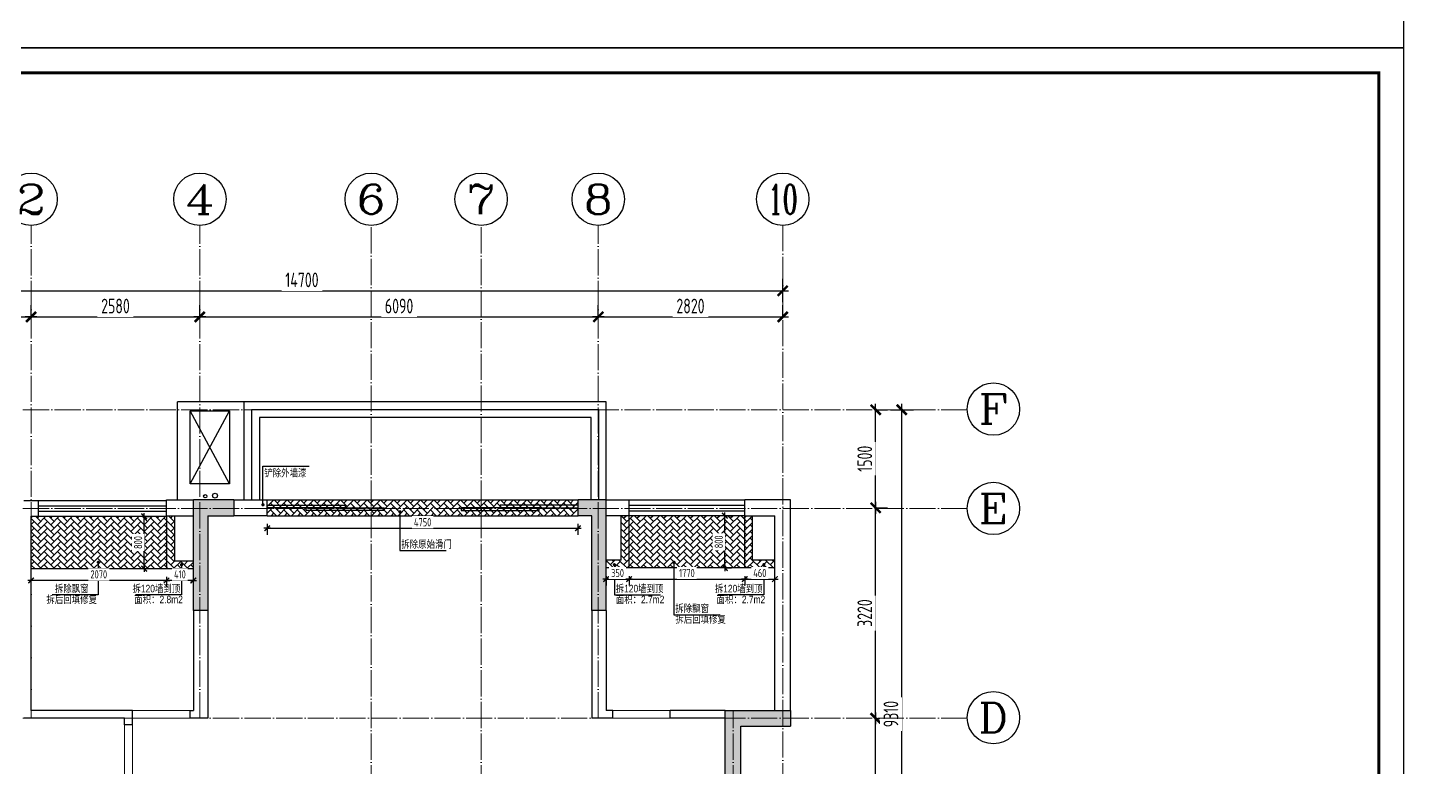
# Model space of a CAD drawing. Header units: inches. Extents: x -50945 to 250244, y -404780 to 18493.
# Drawn here: x 70289 to 91323, y -280931 to -269611 of the extents above; entities that cross this region are included whole.
import ezdxf
from ezdxf.enums import TextEntityAlignment as Align

# ---------------------------------------------------------------- set-up
doc = ezdxf.new("R2010")
doc.units = ezdxf.units.IN
doc.header["$MEASUREMENT"] = 0
doc.linetypes.add('DOTE', pattern=[2.42, 2, -0.2, 0.02, -0.2])
for name, color, linetype in [('15开关布置图-YJ', 2, 'Continuous'), ('AXIS', 1, 'Continuous'), ('AXIS_TEXT', 7, 'Continuous'), ('A图框', 7, 'Continuous'), ('D-ARCHI', 250, 'Continuous'), ('EVH 立面填充', 8, 'Continuous'), ('IBS-003-建筑窗框', 3, 'Continuous'), ('IBS-182-原建筑墙体拆除', 200, 'Continuous'), ('IBS-182-原建筑非承重墙', 150, 'Continuous'), ('IBS-200-原建筑承重墙柱', 200, 'Continuous'), ('IBS-63-原建筑窗', 63, 'Continuous'), ('IRC-30-天花轮廓线', 30, 'Continuous'), ('外标注', 50, 'Continuous')]:
    doc.layers.add(name, color=color, linetype=linetype)
doc.layers.add('门', color=65, linetype='Continuous', lineweight=13)
doc.styles.add('_TCH_AXIS', font='COMPLEX', dxfattribs={"bigfont": 'GBCBIG'})
doc.styles.add('COMPLEX', font='COMPLEX')
doc.styles.add('HBA-DIMT', font='ARCHS.SHX', dxfattribs={"width": 0.8})
doc.styles.add('宋体', font='', dxfattribs={"width": 0.8})
doc.styles.get('宋体').set_extended_font_data('SimSun')
doc.dimstyles.new('HBA_40', dxfattribs={"dimscale": 50, "dimtxt": 2.5, "dimasz": 0.1, "dimexe": 2, "dimexo": 2.5, "dimgap": 0.6, "dimtad": 1, "dimdec": 0, "dimrnd": 5, "dimzin": 0, "dimtxsty": 'HBA-DIMT', "dimblk": 'HBA_DIMENSION_TICK', "dimblk1": 'HBA_DIMENSION_TICK', "dimblk2": 'HBA_DIMENSION_TICK', "dimcen": 0.125, "dimclrd": 44, "dimclre": 44, "dimclrt": 2, "dimadec": 0, "dimazin": 0, "dimtfac": 1, "dimtdec": 0, "dimtix": 1, "dimtmove": 1, "dimatfit": 3, "dimldrblk": 'HBA_Leader_Dot', "dimfxl": 0, "dimtvp": 1, "dimtfill": 1, "dimtolj": 1, "dimtzin": 0, "dimarcsym": 0})
pattern_1 = [(45, (-18959.59, -185475.79), (8e-15, 101.823376), [216, -72]), (135, (-18908.676, -185424.88), (8e-15, 101.823376), [216, -72])]

# ---------------------------------------------------------------- blocks, each defined once
blk = doc.blocks.new('HBA_DIMENSION_TICK')
at = {"color": 0, "linetype": 'ByBlock'}
for p, q in [((-10, 0), (0, 0)), ((0, 0), (10, 0))]:
    blk.add_line(p, q, dxfattribs=at)
at = {"color": 50, "linetype": 'ByBlock'}
blk.add_solid([(-10, -7), (-7, -10), (7, 10), (10, 7)], dxfattribs=at)
blk = doc.blocks.new('*D318')
at = {"layer": 'Defpoints', "color": 0, "transparency": 16777216}
for p in [(83013, -280179), (83254, -280179), (83013, -282969)]:
    blk.add_point(p, dxfattribs=at)
at = {"layer": '外标注', "color": 44, "lineweight": -2, "transparency": 16777216}
for p, q in [((83238, -280179), (83434, -280179)), ((83254, -282960), (83254, -280188)), ((83238, -282969), (83434, -282969))]:
    blk.add_line(p, q, dxfattribs=at)
at = {"layer": '外标注', "color": 44, "lineweight": -2, "transparency": 16777216, "xscale": 9, "yscale": 9, "zscale": 9}
for p, rotation in [((83254, -280179), 90), ((83254, -282969), 270)]:
    blk.add_blockref('HBA_DIMENSION_TICK', p, dxfattribs=dict(at, rotation=rotation))
at = {"layer": '外标注', "color": 2, "transparency": 16777216, "insert": (83088, -281574), "char_height": 225, "attachment_point": 5, "rotation": 90, "style": 'HBA-DIMT', "bg_fill": 3, "box_fill_scale": 1.25, "bg_fill_color": 256, "bg_fill_true_color": 13158600, "bg_fill_transparency": 0}
blk.add_mtext('\\A1;2790', dxfattribs=at)
blk = doc.blocks.new('HBA_Leader_Dot')
at = {"color": 0, "linetype": 'ByBlock'}
blk.add_line((-5, 0), (-10, 0), dxfattribs=at)
at = {"color": 0, "linetype": 'ByBlock', "const_width": 5}
blk.add_lwpolyline([(-2.5, 0, 1), (2.5, 0, 1)], format="xyb", close=True, dxfattribs=at)
blk = doc.blocks.new('*D319')
at = {"layer": 'Defpoints', "color": 0, "transparency": 16777216}
for p in [(83013, -276959), (83254, -276959), (83013, -280179)]:
    blk.add_point(p, dxfattribs=at)
at = {"layer": '外标注', "color": 44, "lineweight": -2, "transparency": 16777216}
for p, q in [((83238, -276959), (83434, -276959)), ((83254, -280170), (83254, -276968)), ((83238, -280179), (83434, -280179))]:
    blk.add_line(p, q, dxfattribs=at)
at = {"layer": '外标注', "color": 44, "lineweight": -2, "transparency": 16777216, "xscale": 9, "yscale": 9, "zscale": 9}
for p, rotation in [((83254, -276959), 90), ((83254, -280179), 270)]:
    blk.add_blockref('HBA_DIMENSION_TICK', p, dxfattribs=dict(at, rotation=rotation))
at = {"layer": '外标注', "color": 2, "transparency": 16777216, "insert": (83088, -278569), "char_height": 225, "attachment_point": 5, "rotation": 90, "style": 'HBA-DIMT', "bg_fill": 3, "box_fill_scale": 1.25, "bg_fill_color": 256, "bg_fill_true_color": 13158600, "bg_fill_transparency": 0}
blk.add_mtext('\\A1;3220', dxfattribs=at)
blk = doc.blocks.new('*D320')
at = {"layer": 'Defpoints', "color": 0, "transparency": 16777216}
for p in [(83013, -275458), (83254, -275458), (83013, -276959)]:
    blk.add_point(p, dxfattribs=at)
at = {"layer": '外标注', "color": 44, "lineweight": -2, "transparency": 16777216}
for p, q in [((83238, -275458), (83434, -275458)), ((83254, -276950), (83254, -275467)), ((83238, -276959), (83434, -276959))]:
    blk.add_line(p, q, dxfattribs=at)
at = {"layer": '外标注', "color": 44, "lineweight": -2, "transparency": 16777216, "xscale": 9, "yscale": 9, "zscale": 9}
for p, rotation in [((83254, -275458), 90), ((83254, -276959), 270)]:
    blk.add_blockref('HBA_DIMENSION_TICK', p, dxfattribs=dict(at, rotation=rotation))
at = {"layer": '外标注', "color": 2, "transparency": 16777216, "insert": (83088, -276208), "char_height": 225, "attachment_point": 5, "rotation": 90, "style": 'HBA-DIMT', "bg_fill": 3, "box_fill_scale": 1.25, "bg_fill_color": 256, "bg_fill_true_color": 13158600, "bg_fill_transparency": 0}
blk.add_mtext('\\A1;1500', dxfattribs=at)
blk = doc.blocks.new('*D321')
at = {"layer": 'Defpoints', "color": 0, "transparency": 16777216}
for p in [(83254, -275458), (83654, -275458), (83254, -284767)]:
    blk.add_point(p, dxfattribs=at)
at = {"layer": '外标注', "color": 44, "lineweight": -2, "transparency": 16777216}
for p, q in [((83479, -275458), (83834, -275458)), ((83654, -284758), (83654, -275467)), ((83479, -284767), (83834, -284767))]:
    blk.add_line(p, q, dxfattribs=at)
at = {"layer": '外标注', "color": 44, "lineweight": -2, "transparency": 16777216, "xscale": 9, "yscale": 9, "zscale": 9}
for p, rotation in [((83654, -275458), 90), ((83654, -284767), 270)]:
    blk.add_blockref('HBA_DIMENSION_TICK', p, dxfattribs=dict(at, rotation=rotation))
at = {"layer": '外标注', "color": 2, "transparency": 16777216, "insert": (83488, -280113), "char_height": 225, "attachment_point": 5, "rotation": 90, "style": 'HBA-DIMT', "bg_fill": 3, "box_fill_scale": 1.25, "bg_fill_color": 256, "bg_fill_true_color": 13158600, "bg_fill_transparency": 0}
blk.add_mtext('\\A1;9310', dxfattribs=at)
blk = doc.blocks.new('*D322')
at = {"layer": 'Defpoints', "color": 0, "transparency": 16777216}
for p in [(70344, -274038), (67134, -274263), (70344, -274263)]:
    blk.add_point(p, dxfattribs=at)
at = {"layer": '外标注', "color": 44, "lineweight": -2, "transparency": 16777216}
for p, q in [((67134, -274038), (67134, -273858)), ((70344, -274038), (70344, -273858)), ((67143, -274038), (70335, -274038))]:
    blk.add_line(p, q, dxfattribs=at)
at = {"layer": '外标注', "color": 44, "lineweight": -2, "transparency": 16777216, "xscale": 9, "yscale": 9, "zscale": 9, "rotation": 180}
blk.add_blockref('HBA_DIMENSION_TICK', (67134, -274038), dxfattribs=at)
at = {"layer": '外标注', "color": 44, "lineweight": -2, "transparency": 16777216, "xscale": 9, "yscale": 9, "zscale": 9}
blk.add_blockref('HBA_DIMENSION_TICK', (70344, -274038), dxfattribs=at)
at = {"layer": '外标注', "color": 2, "transparency": 16777216, "insert": (68739, -273872), "char_height": 225, "attachment_point": 5, "style": 'HBA-DIMT', "bg_fill": 3, "box_fill_scale": 1.25, "bg_fill_color": 256, "bg_fill_true_color": 13158600, "bg_fill_transparency": 0}
blk.add_mtext('\\A1;3210', dxfattribs=at)
blk = doc.blocks.new('*D323')
at = {"layer": 'Defpoints', "color": 0, "transparency": 16777216}
for p in [(72924, -274038), (70344, -274263), (72924, -274263)]:
    blk.add_point(p, dxfattribs=at)
at = {"layer": '外标注', "color": 44, "lineweight": -2, "transparency": 16777216}
for p, q in [((70344, -274038), (70344, -273858)), ((72924, -274038), (72924, -273858)), ((70353, -274038), (72915, -274038))]:
    blk.add_line(p, q, dxfattribs=at)
at = {"layer": '外标注', "color": 44, "lineweight": -2, "transparency": 16777216, "xscale": 9, "yscale": 9, "zscale": 9, "rotation": 180}
blk.add_blockref('HBA_DIMENSION_TICK', (70344, -274038), dxfattribs=at)
at = {"layer": '外标注', "color": 44, "lineweight": -2, "transparency": 16777216, "xscale": 9, "yscale": 9, "zscale": 9}
blk.add_blockref('HBA_DIMENSION_TICK', (72924, -274038), dxfattribs=at)
at = {"layer": '外标注', "color": 2, "transparency": 16777216, "insert": (71634, -273872), "char_height": 225, "attachment_point": 5, "style": 'HBA-DIMT', "bg_fill": 3, "box_fill_scale": 1.25, "bg_fill_color": 256, "bg_fill_true_color": 13158600, "bg_fill_transparency": 0}
blk.add_mtext('\\A1;2580', dxfattribs=at)
blk = doc.blocks.new('*D324')
at = {"layer": 'Defpoints', "color": 0, "transparency": 16777216}
for p in [(79014, -274038), (72924, -274263), (79014, -274263)]:
    blk.add_point(p, dxfattribs=at)
at = {"layer": '外标注', "color": 44, "lineweight": -2, "transparency": 16777216}
for p, q in [((72924, -274038), (72924, -273858)), ((79014, -274038), (79014, -273858)), ((72933, -274038), (79005, -274038))]:
    blk.add_line(p, q, dxfattribs=at)
at = {"layer": '外标注', "color": 44, "lineweight": -2, "transparency": 16777216, "xscale": 9, "yscale": 9, "zscale": 9, "rotation": 180}
blk.add_blockref('HBA_DIMENSION_TICK', (72924, -274038), dxfattribs=at)
at = {"layer": '外标注', "color": 44, "lineweight": -2, "transparency": 16777216, "xscale": 9, "yscale": 9, "zscale": 9}
blk.add_blockref('HBA_DIMENSION_TICK', (79014, -274038), dxfattribs=at)
at = {"layer": '外标注', "color": 2, "transparency": 16777216, "insert": (75969, -273872), "char_height": 225, "attachment_point": 5, "style": 'HBA-DIMT', "bg_fill": 3, "box_fill_scale": 1.25, "bg_fill_color": 256, "bg_fill_true_color": 13158600, "bg_fill_transparency": 0}
blk.add_mtext('\\A1;6090', dxfattribs=at)
blk = doc.blocks.new('*D325')
at = {"layer": 'Defpoints', "color": 0, "transparency": 16777216}
for p in [(81834, -274038), (79014, -274263), (81834, -274263)]:
    blk.add_point(p, dxfattribs=at)
at = {"layer": '外标注', "color": 44, "lineweight": -2, "transparency": 16777216}
for p, q in [((79014, -274038), (79014, -273858)), ((81834, -274038), (81834, -273858)), ((79023, -274038), (81825, -274038))]:
    blk.add_line(p, q, dxfattribs=at)
at = {"layer": '外标注', "color": 44, "lineweight": -2, "transparency": 16777216, "xscale": 9, "yscale": 9, "zscale": 9, "rotation": 180}
blk.add_blockref('HBA_DIMENSION_TICK', (79014, -274038), dxfattribs=at)
at = {"layer": '外标注', "color": 44, "lineweight": -2, "transparency": 16777216, "xscale": 9, "yscale": 9, "zscale": 9}
blk.add_blockref('HBA_DIMENSION_TICK', (81834, -274038), dxfattribs=at)
at = {"layer": '外标注', "color": 2, "transparency": 16777216, "insert": (80424, -273872), "char_height": 225, "attachment_point": 5, "style": 'HBA-DIMT', "bg_fill": 3, "box_fill_scale": 1.25, "bg_fill_color": 256, "bg_fill_true_color": 13158600, "bg_fill_transparency": 0}
blk.add_mtext('\\A1;2820', dxfattribs=at)
blk = doc.blocks.new('*D326')
at = {"layer": 'Defpoints', "color": 0, "transparency": 16777216}
for p in [(81834, -273638), (67134, -274038), (81834, -274038)]:
    blk.add_point(p, dxfattribs=at)
at = {"layer": '外标注', "color": 44, "lineweight": -2, "transparency": 16777216}
for p, q in [((67134, -273813), (67134, -273458)), ((67143, -273638), (81825, -273638)), ((81834, -273813), (81834, -273458))]:
    blk.add_line(p, q, dxfattribs=at)
at = {"layer": '外标注', "color": 44, "lineweight": -2, "transparency": 16777216, "xscale": 9, "yscale": 9, "zscale": 9, "rotation": 180}
blk.add_blockref('HBA_DIMENSION_TICK', (67134, -273638), dxfattribs=at)
at = {"layer": '外标注', "color": 44, "lineweight": -2, "transparency": 16777216, "xscale": 9, "yscale": 9, "zscale": 9}
blk.add_blockref('HBA_DIMENSION_TICK', (81834, -273638), dxfattribs=at)
at = {"layer": '外标注', "color": 2, "transparency": 16777216, "insert": (74484, -273472), "char_height": 225, "attachment_point": 5, "style": 'HBA-DIMT', "bg_fill": 3, "box_fill_scale": 1.25, "bg_fill_color": 256, "bg_fill_true_color": 13158600, "bg_fill_transparency": 0}
blk.add_mtext('\\A1;14700', dxfattribs=at)
blk = doc.blocks.new('_AXISO')
blk.add_circle((0, 0), 0.5)
at = {"layer": 'AXIS_TEXT', "style": 'COMPLEX', "width": 1.041667}
blk.add_attdef('A', text='', height=0.56, dxfattribs=at).set_placement((-0.25, -0.28), (0.25, -0.28), align=Align.FIT)
blk = doc.blocks.new('gegeg')
at = {"layer": 'A图框'}
blk.add_lwpolyline([(162587, -39218), (162587, -60008), (133187, -60008), (133187, -39218)], close=True, dxfattribs=at)
at = {"layer": 'A图框', "const_width": 42}
blk.add_lwpolyline([(133537, -40125), (133537, -39568), (162237, -39568), (162237, -57908)], dxfattribs=at)
blk = doc.blocks.new('*D332')
at = {"layer": 'IRC-30-天花轮廓线', "color": 44, "lineweight": -2, "transparency": 16777216}
for p, q in [((79134, -278004), (79134, -278149)), ((79139, -278049), (79479, -278049)), ((79484, -278004), (79484, -278149))]:
    blk.add_line(p, q, dxfattribs=at)
at = {"layer": 'IRC-30-天花轮廓线', "color": 44, "lineweight": -2, "transparency": 16777216, "xscale": 5, "yscale": 5, "zscale": 5, "rotation": 180}
blk.add_blockref('HBA_DIMENSION_TICK', (79134, -278049), dxfattribs=at)
at = {"layer": 'IRC-30-天花轮廓线', "color": 44, "lineweight": -2, "transparency": 16777216, "xscale": 5, "yscale": 5, "zscale": 5}
blk.add_blockref('HBA_DIMENSION_TICK', (79484, -278049), dxfattribs=at)
at = {"layer": 'IRC-30-天花轮廓线', "color": 2, "transparency": 16777216, "insert": (79309, -277956), "char_height": 125, "attachment_point": 5, "style": 'HBA-DIMT', "bg_fill": 3, "box_fill_scale": 1.25, "bg_fill_color": 256, "bg_fill_true_color": 13158600, "bg_fill_transparency": 0}
blk.add_mtext('\\A1;350', dxfattribs=at)
at = {"layer": 'Defpoints', "color": 0, "transparency": 16777216}
for p in [(79134, -277879), (79484, -277879), (79484, -278049)]:
    blk.add_point(p, dxfattribs=at)
blk = doc.blocks.new('*D333')
at = {"layer": 'Defpoints', "color": 0, "transparency": 16777216}
for p in [(79484, -277879), (81254, -277879), (81254, -278049)]:
    blk.add_point(p, dxfattribs=at)
at = {"layer": 'IRC-30-天花轮廓线', "color": 44, "lineweight": -2, "transparency": 16777216}
for p, q in [((79484, -278004), (79484, -278149)), ((79489, -278049), (81249, -278049)), ((81254, -278004), (81254, -278149))]:
    blk.add_line(p, q, dxfattribs=at)
at = {"layer": 'IRC-30-天花轮廓线', "color": 44, "lineweight": -2, "transparency": 16777216, "xscale": 5, "yscale": 5, "zscale": 5, "rotation": 180}
blk.add_blockref('HBA_DIMENSION_TICK', (79484, -278049), dxfattribs=at)
at = {"layer": 'IRC-30-天花轮廓线', "color": 44, "lineweight": -2, "transparency": 16777216, "xscale": 5, "yscale": 5, "zscale": 5}
blk.add_blockref('HBA_DIMENSION_TICK', (81254, -278049), dxfattribs=at)
at = {"layer": 'IRC-30-天花轮廓线', "color": 2, "transparency": 16777216, "insert": (80369, -277956), "char_height": 125, "attachment_point": 5, "style": 'HBA-DIMT', "bg_fill": 3, "box_fill_scale": 1.25, "bg_fill_color": 256, "bg_fill_true_color": 13158600, "bg_fill_transparency": 0}
blk.add_mtext('\\A1;1770', dxfattribs=at)
blk = doc.blocks.new('*D334')
at = {"layer": 'Defpoints', "color": 0, "transparency": 16777216}
for p in [(81254, -277879), (81714, -278049), (81714, -278049)]:
    blk.add_point(p, dxfattribs=at)
at = {"layer": 'IRC-30-天花轮廓线', "color": 44, "lineweight": -2, "transparency": 16777216}
for p, q in [((81254, -278004), (81254, -278149)), ((81259, -278049), (81709, -278049)), ((81714, -278049), (81714, -277949))]:
    blk.add_line(p, q, dxfattribs=at)
at = {"layer": 'IRC-30-天花轮廓线', "color": 44, "lineweight": -2, "transparency": 16777216, "xscale": 5, "yscale": 5, "zscale": 5, "rotation": 180}
blk.add_blockref('HBA_DIMENSION_TICK', (81254, -278049), dxfattribs=at)
at = {"layer": 'IRC-30-天花轮廓线', "color": 44, "lineweight": -2, "transparency": 16777216, "xscale": 5, "yscale": 5, "zscale": 5}
blk.add_blockref('HBA_DIMENSION_TICK', (81714, -278049), dxfattribs=at)
at = {"layer": 'IRC-30-天花轮廓线', "color": 2, "transparency": 16777216, "insert": (81484, -277956), "char_height": 125, "attachment_point": 5, "style": 'HBA-DIMT', "bg_fill": 3, "box_fill_scale": 1.25, "bg_fill_color": 256, "bg_fill_true_color": 13158600, "bg_fill_transparency": 0}
blk.add_mtext('\\A1;460', dxfattribs=at)
blk = doc.blocks.new('*D335')
at = {"layer": 'Defpoints', "color": 0, "transparency": 16777216}
for p in [(80935, -277079), (80949, -277079), (80935, -277879)]:
    blk.add_point(p, dxfattribs=at)
at = {"layer": 'IRC-30-天花轮廓线', "color": 44, "lineweight": -2, "transparency": 16777216}
for p, q in [((80949, -277079), (81049, -277079)), ((80949, -277874), (80949, -277084)), ((80949, -277879), (81049, -277879))]:
    blk.add_line(p, q, dxfattribs=at)
at = {"layer": 'IRC-30-天花轮廓线', "color": 44, "lineweight": -2, "transparency": 16777216, "xscale": 5, "yscale": 5, "zscale": 5}
for p, rotation in [((80949, -277079), 90), ((80949, -277879), 270)]:
    blk.add_blockref('HBA_DIMENSION_TICK', p, dxfattribs=dict(at, rotation=rotation))
at = {"layer": 'IRC-30-天花轮廓线', "color": 2, "transparency": 16777216, "insert": (80856, -277479), "char_height": 125, "attachment_point": 5, "rotation": 90, "style": 'HBA-DIMT', "bg_fill": 3, "box_fill_scale": 1.25, "bg_fill_color": 256, "bg_fill_true_color": 13158600, "bg_fill_transparency": 0}
blk.add_mtext('\\A1;800', dxfattribs=at)
blk = doc.blocks.new('*D336')
at = {"layer": 'Defpoints', "color": 0, "transparency": 16777216}
for p in [(73954, -277079), (78704, -277079), (78704, -277271)]:
    blk.add_point(p, dxfattribs=at)
at = {"layer": 'IRC-30-天花轮廓线', "color": 44, "lineweight": -2, "transparency": 16777216}
for p, q in [((73954, -277204), (73954, -277371)), ((78704, -277204), (78704, -277371)), ((73959, -277271), (78699, -277271))]:
    blk.add_line(p, q, dxfattribs=at)
at = {"layer": 'IRC-30-天花轮廓线', "color": 44, "lineweight": -2, "transparency": 16777216, "xscale": 5, "yscale": 5, "zscale": 5, "rotation": 180}
blk.add_blockref('HBA_DIMENSION_TICK', (73954, -277271), dxfattribs=at)
at = {"layer": 'IRC-30-天花轮廓线', "color": 44, "lineweight": -2, "transparency": 16777216, "xscale": 5, "yscale": 5, "zscale": 5}
blk.add_blockref('HBA_DIMENSION_TICK', (78704, -277271), dxfattribs=at)
at = {"layer": 'IRC-30-天花轮廓线', "color": 2, "transparency": 16777216, "insert": (76329, -277179), "char_height": 125, "attachment_point": 5, "style": 'HBA-DIMT', "bg_fill": 3, "box_fill_scale": 1.25, "bg_fill_color": 256, "bg_fill_true_color": 13158600, "bg_fill_transparency": 0}
blk.add_mtext('\\A1;4750', dxfattribs=at)
blk = doc.blocks.new('*D337')
at = {"layer": 'IRC-30-天花轮廓线', "color": 44, "lineweight": -2, "transparency": 16777216}
for p, q in [((72414, -278014), (72414, -278170)), ((72824, -278014), (72824, -278170)), ((72819, -278070), (72419, -278070))]:
    blk.add_line(p, q, dxfattribs=at)
at = {"layer": 'IRC-30-天花轮廓线', "color": 44, "lineweight": -2, "transparency": 16777216, "xscale": 5, "yscale": 5, "zscale": 5, "rotation": 180}
blk.add_blockref('HBA_DIMENSION_TICK', (72414, -278070), dxfattribs=at)
at = {"layer": 'IRC-30-天花轮廓线', "color": 44, "lineweight": -2, "transparency": 16777216, "xscale": 5, "yscale": 5, "zscale": 5}
blk.add_blockref('HBA_DIMENSION_TICK', (72824, -278070), dxfattribs=at)
at = {"layer": 'IRC-30-天花轮廓线', "color": 2, "transparency": 16777216, "insert": (72619, -277977), "char_height": 125, "attachment_point": 5, "style": 'HBA-DIMT', "bg_fill": 3, "box_fill_scale": 1.25, "bg_fill_color": 256, "bg_fill_true_color": 13158600, "bg_fill_transparency": 0}
blk.add_mtext('\\A1;410', dxfattribs=at)
at = {"layer": 'Defpoints', "color": 0, "transparency": 16777216}
for p in [(72414, -277889), (72824, -277889), (72414, -278070)]:
    blk.add_point(p, dxfattribs=at)
blk = doc.blocks.new('*D338')
at = {"layer": 'Defpoints', "color": 0, "transparency": 16777216}
for p in [(72414, -277889), (70344, -278070), (70344, -278070)]:
    blk.add_point(p, dxfattribs=at)
at = {"layer": 'IRC-30-天花轮廓线', "color": 44, "lineweight": -2, "transparency": 16777216}
for p, q in [((70344, -278070), (70344, -277970)), ((72414, -278014), (72414, -278170)), ((72409, -278070), (70349, -278070))]:
    blk.add_line(p, q, dxfattribs=at)
at = {"layer": 'IRC-30-天花轮廓线', "color": 44, "lineweight": -2, "transparency": 16777216, "xscale": 5, "yscale": 5, "zscale": 5, "rotation": 180}
blk.add_blockref('HBA_DIMENSION_TICK', (70344, -278070), dxfattribs=at)
at = {"layer": 'IRC-30-天花轮廓线', "color": 44, "lineweight": -2, "transparency": 16777216, "xscale": 5, "yscale": 5, "zscale": 5}
blk.add_blockref('HBA_DIMENSION_TICK', (72414, -278070), dxfattribs=at)
at = {"layer": 'IRC-30-天花轮廓线', "color": 2, "transparency": 16777216, "insert": (71379, -277977), "char_height": 125, "attachment_point": 5, "style": 'HBA-DIMT', "bg_fill": 3, "box_fill_scale": 1.25, "bg_fill_color": 256, "bg_fill_true_color": 13158600, "bg_fill_transparency": 0}
blk.add_mtext('\\A1;2070', dxfattribs=at)
blk = doc.blocks.new('*D339')
at = {"layer": 'Defpoints', "color": 0, "transparency": 16777216}
for p in [(72042, -277089), (72073, -277089), (72042, -277889)]:
    blk.add_point(p, dxfattribs=at)
at = {"layer": 'IRC-30-天花轮廓线', "color": 44, "lineweight": -2, "transparency": 16777216}
for p, q in [((72073, -277089), (72173, -277089)), ((72073, -277884), (72073, -277094)), ((72073, -277889), (72173, -277889))]:
    blk.add_line(p, q, dxfattribs=at)
at = {"layer": 'IRC-30-天花轮廓线', "color": 44, "lineweight": -2, "transparency": 16777216, "xscale": 5, "yscale": 5, "zscale": 5}
for p, rotation in [((72073, -277089), 90), ((72073, -277889), 270)]:
    blk.add_blockref('HBA_DIMENSION_TICK', p, dxfattribs=dict(at, rotation=rotation))
at = {"layer": 'IRC-30-天花轮廓线', "color": 2, "transparency": 16777216, "insert": (71980, -277489), "char_height": 125, "attachment_point": 5, "rotation": 90, "style": 'HBA-DIMT', "bg_fill": 3, "box_fill_scale": 1.25, "bg_fill_color": 256, "bg_fill_true_color": 13158600, "bg_fill_transparency": 0}
blk.add_mtext('\\A1;800', dxfattribs=at)

msp = doc.modelspace()

# ---------------------------------------------------------------- hatches: boundary and pattern name
at = {"layer": 'EVH 立面填充'}
h = msp.add_hatch(color=256, dxfattribs=at)
h.dxf.hatch_style = 1
h.paths.add_polyline_path([(73044.36, -277078.62), (73444.36, -277078.62), (73444.36, -276838.62), (72824.36, -276838.62), (72824.36, -278528.62), (73044.36, -278528.62)])
h = msp.add_hatch(color=256, dxfattribs=at)
h.dxf.hatch_style = 1
h.paths.add_polyline_path([(78914.36, -277078.62), (78914.36, -278528.62), (79134.36, -278528.62), (79134.36, -276838.62), (78704.36, -276838.62), (78704.36, -277078.62)])
h = msp.add_hatch(color=256, dxfattribs=at)
h.dxf.hatch_style = 1
h.paths.add_polyline_path([(81194.36, -280298.62), (81954.36, -280298.62), (81954.36, -280058.62), (80954.36, -280058.62), (80954.36, -283088.62), (81194.36, -283088.62)])
at = {"layer": 'IBS-182-原建筑墙体拆除', "ltscale": 0.02}
h = msp.add_hatch(dxfattribs=at)
h.set_pattern_fill('AR-HBONE', color=136, scale=18)
h.set_pattern_definition([(45, (-18959.59, -191051.36), (8e-15, 101.823376), [216, -72]), (135, (-18908.676, -191000.45), (8e-15, 101.823376), [216, -72])])
h.paths.add_polyline_path([(78704.36, -276838.62), (73954.36, -276838.62), (73954.36, -277078.62), (78704.36, -277078.62)])
h = msp.add_hatch(dxfattribs=at)
h.set_pattern_fill('AR-HBONE', color=136, scale=18)
h.set_pattern_definition(pattern_1)
h.paths.add_polyline_path([(72414.36, -277888.62), (72824.36, -277888.62), (72824.36, -277768.62), (72534.36, -277768.62), (72534.36, -277088.62), (72414.36, -277088.62)])
h.paths.add_polyline_path([(72414.36, -277888.62), (72414.36, -277088.62), (70454.36, -277088.62), (70344.36, -277088.62), (70344.36, -277888.62)])
h = msp.add_hatch(dxfattribs=at)
h.set_pattern_fill('AR-HBONE', color=136, scale=18)
h.set_pattern_definition(pattern_1)
h.paths.add_polyline_path([(79364.36, -277758.62), (79134.36, -277758.62), (79134.36, -277878.62), (79484.36, -277878.62), (79484.36, -277078.62), (79364.36, -277078.62)])
h.paths.add_polyline_path([(79484.36, -277078.62), (79484.36, -277878.62), (81254.36, -277878.62), (81254.36, -277078.62)])
h.paths.add_polyline_path([(81254.36, -277878.62), (81714.36, -277878.62), (81714.36, -277758.62), (81374.36, -277758.62), (81374.36, -277078.62), (81254.36, -277078.62)])

# ---------------------------------------------------------------- linework, layer by layer
at = {"layer": 'D-ARCHI', "color": 251, "linetype": 'DOTE', "lineweight": 5, "ltscale": 200}
msp.add_line((81074.36, -287586.95), (81074.36, -280058.62), dxfattribs=at)
at = {"layer": 'IBS-003-建筑窗框', "color": 251, "ltscale": 10}
for p, q in [((79134.36, -275338.38), (73594.36, -275338.38)), ((73594.36, -275338.38), (73594.36, -276838.62)), ((79134.36, -276838.62), (79134.36, -275338.38)), ((78904.36, -275578.38), (73834.36, -275578.38)), ((73834.36, -275578.38), (73834.36, -276838.62)), ((78904.36, -276838.62), (78904.36, -275578.38)), ((70454.36, -276848.62), (72414.36, -276848.62)), ((79484.36, -276838.62), (81254.36, -276838.62)), ((70454.36, -277088.62), (72414.36, -277088.62)), ((81254.36, -277078.62), (79484.36, -277078.62))]:
    msp.add_line(p, q, dxfattribs=at)
at = {"layer": 'IBS-182-原建筑墙体拆除'}
for p, q in [((73954.36, -276838.62), (78704.36, -276838.62)), ((72414.36, -277088.62), (72414.36, -277888.62)), ((72534.36, -277088.62), (72534.36, -277768.62)), ((73954.36, -277078.62), (78704.36, -277078.62)), ((79364.36, -277758.62), (79364.36, -277078.62)), ((79484.36, -277878.62), (79484.36, -277078.62)), ((81254.36, -277878.62), (81254.36, -277078.62)), ((81374.36, -277758.62), (81374.36, -277078.62)), ((72534.36, -277768.62), (72824.36, -277768.62)), ((79364.36, -277758.62), (79134.36, -277758.62)), ((81714.36, -277758.62), (81374.36, -277758.62)), ((70344.36, -277888.62), (72824.36, -277888.62)), ((81714.36, -277878.62), (79134.36, -277878.62))]:
    msp.add_line(p, q, dxfattribs=at)
for points in [[(73954.36, -276918.62), (75144.36, -276918.62), (75144.36, -276958.62), (73954.36, -276958.62)], [(74549.36, -276958.62), (75739.36, -276958.62), (75739.36, -276998.62), (74549.36, -276998.62)], [(78109.36, -276958.62), (76919.36, -276958.62), (76919.36, -276998.62), (78109.36, -276998.62)], [(78704.36, -276918.62), (77514.36, -276918.62), (77514.36, -276958.62), (78704.36, -276958.62)]]:
    msp.add_lwpolyline(points, close=True, dxfattribs=at)
at = {"layer": 'IBS-182-原建筑非承重墙'}
for p, q in [((72584.36, -276838.62), (72584.36, -275338.38)), ((73594.36, -275338.38), (72584.36, -275338.38)), ((72776.43, -276592.28), (73374.55, -275473.49)), ((73374.55, -276592.28), (72776.43, -275473.49)), ((70234.36, -276847.62), (70454.36, -276847.62)), ((70454.36, -276847.62), (70454.36, -277088.62)), ((72414.36, -277088.62), (72414.36, -276838.62)), ((72414.36, -276838.62), (72824.36, -276838.62)), ((73444.36, -276838.62), (73954.36, -276838.62)), ((73954.36, -277078.62), (73954.36, -276838.62)), ((79134.36, -276838.62), (79484.36, -276838.62)), ((79484.36, -277078.62), (79484.36, -276838.62)), ((81954.36, -276838.62), (81254.36, -276838.62)), ((81254.36, -277078.62), (81254.36, -276838.62)), ((81954.36, -280058.62), (81954.36, -276838.62)), ((70344.36, -280058.62), (70344.36, -277088.62)), ((70344.36, -277088.62), (70454.36, -277088.62)), ((72824.36, -277088.62), (72414.36, -277088.62)), ((73954.36, -277078.62), (73444.36, -277078.62)), ((79484.36, -277078.62), (79134.36, -277078.62)), ((81254.36, -277078.62), (81714.36, -277078.62)), ((81714.36, -280058.62), (81714.36, -277078.62)), ((72824.36, -278528.62), (72824.36, -280058.62)), ((73044.36, -278528.62), (73044.36, -280178.62)), ((78914.36, -278528.62), (78914.36, -280178.62)), ((79134.36, -278528.62), (79134.36, -280058.62)), ((71894.36, -280058.62), (70344.36, -280058.62)), ((71894.36, -280278.62), (71894.36, -280058.62)), ((72774.36, -280178.62), (72774.36, -280058.62)), ((72774.36, -280058.62), (72824.36, -280058.62)), ((79234.36, -280058.62), (79134.36, -280058.62)), ((79234.36, -280178.62), (79234.36, -280058.62)), ((80114.36, -280178.62), (80114.36, -280058.62)), ((80954.36, -280058.62), (80114.36, -280058.62)), ((71774.36, -280178.62), (70234.36, -280178.62)), ((71774.36, -280278.62), (71774.36, -280178.62)), ((71894.36, -280278.62), (71774.36, -280278.62)), ((73044.36, -280178.62), (72774.36, -280178.62)), ((79234.36, -280178.62), (78914.36, -280178.62)), ((80954.36, -280178.62), (80114.36, -280178.62))]:
    msp.add_line(p, q, dxfattribs=at)
msp.add_lwpolyline([(72776.43, -275473.49), (73374.55, -275473.49), (73374.55, -276592.28), (72776.43, -276592.28)], close=True, dxfattribs=at)
for centre, radius in [((73006.58, -276780.71), 25), ((73155.54, -276772.14), 37.5)]:
    msp.add_circle(centre, radius, dxfattribs=at)
at = {"layer": 'IBS-200-原建筑承重墙柱', "ltscale": 0.02}
for p, q in [((72824.36, -278528.62), (72824.36, -276838.62)), ((73444.36, -276838.62), (72824.36, -276838.62)), ((73444.36, -276838.62), (73444.36, -277078.62)), ((78704.36, -277078.62), (78704.36, -276838.62)), ((79134.36, -276838.62), (78704.36, -276838.62)), ((79134.36, -278528.62), (79134.36, -276838.62)), ((73044.36, -277078.62), (73044.36, -278528.62)), ((73044.36, -277078.62), (73444.36, -277078.62)), ((78914.36, -277078.62), (78704.36, -277078.62)), ((78914.36, -278528.62), (78914.36, -277078.62)), ((73044.36, -278528.62), (72824.36, -278528.62)), ((79134.36, -278528.62), (78914.36, -278528.62)), ((80954.36, -283088.62), (80954.36, -280058.62)), ((80954.36, -280058.62), (81954.36, -280058.62)), ((81954.36, -280058.62), (81954.36, -280298.62)), ((81194.36, -283088.62), (81194.36, -280298.62)), ((81194.36, -280298.62), (81954.36, -280298.62))]:
    msp.add_line(p, q, dxfattribs=at)
at = {"layer": 'IBS-63-原建筑窗'}
for p, q in [((79024.36, -275458.38), (73714.36, -275458.38)), ((73714.36, -275458.38), (73714.36, -276838.62)), ((79024.36, -276838.62), (79024.36, -275458.38)), ((70454.36, -276928.62), (72414.36, -276928.62)), ((70454.36, -277008.62), (72414.36, -277008.62)), ((79484.36, -276918.62), (81254.36, -276918.62)), ((79484.36, -277006.2), (81254.36, -277006.2))]:
    msp.add_line(p, q, dxfattribs=at)
at = {"layer": '门', "color": 8, "lineweight": 5}
for points in [[(71894.36, -280058.62), (72774.36, -280058.62), (72774.36, -280178.62), (71894.36, -280178.62)], [(79234.36, -280058.62), (80114.36, -280058.62), (80114.36, -280178.62), (79234.36, -280178.62)], [(71774.06, -281158.62), (71894.36, -281158.62), (71894.36, -280278.62), (71774.06, -280278.62)]]:
    msp.add_lwpolyline(points, close=True, dxfattribs=at)

# ---------------------------------------------------------------- block references
at = {"layer": '15开关布置图-YJ', "color": 2, "xscale": 1.081083904090791, "yscale": 1.081083904090791, "zscale": 1.081083904090791}
msp.add_blockref('gegeg', (-84447.4, -205050.97), dxfattribs=at)
at = {"layer": 'AXIS'}
ref = msp.add_blockref('_AXISO', (70344.36, -272238.38), dxfattribs=dict(at, xscale=800, yscale=800, zscale=800))
ref.add_attrib('A', '2', dxfattribs={"layer": 'AXIS_TEXT', "height": 452.55, "style": '_TCH_AXIS', "width": 1.5}).set_placement((70118.09, -272464.65), (70570.64, -272464.65), align=Align.FIT)
ref = msp.add_blockref('_AXISO', (72924.36, -272238.38), dxfattribs=dict(at, xscale=800, yscale=800, zscale=800))
ref.add_attrib('A', '4', dxfattribs={"layer": 'AXIS_TEXT', "height": 452.55, "style": '_TCH_AXIS', "width": 1.3125}).set_placement((72698.09, -272464.65), (73150.64, -272464.65), align=Align.FIT)
ref = msp.add_blockref('_AXISO', (75544.06, -272238.38), dxfattribs=dict(at, xscale=800, yscale=800, zscale=800))
ref.add_attrib('A', '6', dxfattribs={"layer": 'AXIS_TEXT', "height": 452.55, "style": '_TCH_AXIS', "width": 1.5}).set_placement((75317.79, -272464.65), (75770.34, -272464.65), align=Align.FIT)
ref = msp.add_blockref('_AXISO', (77224.06, -272238.38), dxfattribs=dict(at, xscale=800, yscale=800, zscale=800))
ref.add_attrib('A', '7', dxfattribs={"layer": 'AXIS_TEXT', "height": 452.55, "style": '_TCH_AXIS', "width": 1.5}).set_placement((76997.79, -272464.65), (77450.34, -272464.65), align=Align.FIT)
ref = msp.add_blockref('_AXISO', (79014.36, -272238.38), dxfattribs=dict(at, xscale=800, yscale=800, zscale=800))
ref.add_attrib('A', '8', dxfattribs={"layer": 'AXIS_TEXT', "height": 452.55, "style": '_TCH_AXIS', "width": 1.5}).set_placement((78788.09, -272464.65), (79240.64, -272464.65), align=Align.FIT)
ref = msp.add_blockref('_AXISO', (81834.36, -272238.38), dxfattribs=dict(at, xscale=800, yscale=800, zscale=800))
ref.add_attrib('A', '10', dxfattribs={"layer": 'AXIS_TEXT', "height": 452.548, "style": '_TCH_AXIS', "width": 0.724138}).set_placement((81608.09, -272464.65), (82060.64, -272464.65), align=Align.FIT)
ref = msp.add_blockref('_AXISO', (85054.36, -275448.38), dxfattribs=dict(at, xscale=800, yscale=800, zscale=800))
ref.add_attrib('A', 'F', dxfattribs={"layer": 'AXIS_TEXT', "height": 452.55, "style": '_TCH_AXIS', "width": 1.3125}).set_placement((84828.09, -275674.65), (85280.64, -275674.65), align=Align.FIT)
ref = msp.add_blockref('_AXISO', (85054.36, -276968.62), dxfattribs=dict(at, xscale=800, yscale=800, zscale=800))
ref.add_attrib('A', 'E', dxfattribs={"layer": 'AXIS_TEXT', "height": 452.55, "style": '_TCH_AXIS', "width": 1.3125}).set_placement((84828.09, -277194.89), (85280.64, -277194.89), align=Align.FIT)
ref = msp.add_blockref('_AXISO', (85054.36, -280168.39), dxfattribs=dict(at, xscale=800, yscale=800, zscale=800))
ref.add_attrib('A', 'D', dxfattribs={"layer": 'AXIS_TEXT', "height": 452.55, "style": '_TCH_AXIS', "width": 1.235294}).set_placement((84828.09, -280394.66), (85280.64, -280394.66), align=Align.FIT)

# ---------------------------------------------------------------- texts
at = {"layer": 'IBS-182-原建筑墙体拆除', "lineweight": 0, "char_height": 115, "style": '宋体'}
for s, insert, width, attachment_point in [('{\\fArial Unicode MS|b0|i0|c134|p0;铲除外墙漆}', (73908.67, -276494.77), 786.5321, 7), ('{\\fArial Unicode MS|b0|i0|c134|p0;拆除原始滑门}', (76003.28, -277457), 786.5321, 1), ('{\\fArial Unicode MS|b0|i0|c134|p0;拆除飘窗}', (71222.73, -278136.46), 786.5321, 3), ('{\\fArial Unicode MS|b0|i0|c134|p0;拆\\fArial Unicode MS|b0|i0|c0|p0;120\\fArial Unicode MS|b0|i0|c134|p0;墙到顶}', (72623.48, -278136.46), 786.5321, 3), ('{\\fArial Unicode MS|b0|i0|c134|p0;拆\\fArial Unicode MS|b0|i0|c0|p0;120\\fArial Unicode MS|b0|i0|c134|p0;墙到顶}', (79281.18, -278136.46), 786.5321, 1), ('{\\fArial Unicode MS|b0|i0|c134|p0;拆\\fArial Unicode MS|b0|i0|c0|p0;120\\fArial Unicode MS|b0|i0|c134|p0;墙到顶}', (81525.28, -278136.46), 786.5321, 3), ('{\\fArial Unicode MS|b0|i0|c134|p0;拆后回填修复}', (71351.22, -278302.51), 736.8742, 3), ('{\\fArial Unicode MS|b0|i0|c134|p0;面积：2.\\fArial Unicode MS|b0|i0|c0|p0;8\\fArial Unicode MS|b0|i0|c134|p0;m2}', (71920.79, -278303.26), 786.5321, 1), ('{\\fArial Unicode MS|b0|i0|c134|p0;面积：2.7m2}', (79281.18, -278303.26), 786.5321, 1), ('{\\fArial Unicode MS|b0|i0|c134|p0;拆除飘窗}', (80191.64, -278438.51), 786.5321, 1), ('{\\fArial Unicode MS|b0|i0|c134|p0;面积：2.7m2}', (80822.62, -278303.26), 786.5321, 1), ('{\\fArial Unicode MS|b0|i0|c134|p0;拆后回填修复}', (80192.1, -278604.56), 736.8742, 1)]:
    msp.add_mtext(s, dxfattribs=dict(at, insert=insert, width=width, attachment_point=attachment_point))

# ---------------------------------------------------------------- dimensions: what is measured, and where the dimension line sits
at = {"layer": '外标注'}
dim = msp.add_linear_dim(base=(70344.36, -274038.38), p1=(67134.36, -274262.96), p2=(70344.36, -274262.96), dimstyle='HBA_40', override={"dimscale": 90, "dimfxl": 200, "dimfxlon": 1}, dxfattribs=at)
dim.commit()
dim.dimension.update_dxf_attribs({"geometry": '*D322', "text_midpoint": (68739.36, -273871.88)})
dim = msp.add_linear_dim(base=(83254.36, -280178.62), p1=(83012.58, -282968.62), p2=(83012.58, -280178.62), angle=270, dimstyle='HBA_40', override={"dimscale": 90, "dimfxl": 200, "dimfxlon": 1}, dxfattribs=at)
dim.commit()
dim.dimension.update_dxf_attribs({"geometry": '*D318', "text_midpoint": (83087.86, -281573.62)})

# ---------------------------------------------------------------- leaders
at = {"layer": 'IRC-30-天花轮廓线', "color": 5}
for points in [[(73888.53, -276911.49), (73888.53, -276319.79), (74592.88, -276319.79)], [(75983.14, -277019.77), (75983.14, -277611.47), (76687.49, -277611.47)], [(71371.82, -277792.53), (71371.82, -278290.93), (70667.47, -278290.93)], [(72643.62, -277829.36), (72643.62, -278290.93), (71939.27, -278290.93)], [(79261.04, -277829.36), (79261.04, -278290.93), (79965.39, -278290.93)], [(80171.5, -277792.53), (80171.5, -278592.98), (80875.85, -278592.98)], [(81545.42, -277829.36), (81545.42, -278290.93), (80841.07, -278290.93)]]:
    msp.add_leader(points, dimstyle='HBA_40', override={"dimtad": 0, "dimfxl": 200, "dimfxlon": 1}, dxfattribs=at)

# ---------------------------------------------------------------- next in the draw order: dimensions: what is measured, and where the dimension line sits
at = {"layer": '外标注'}
dim = msp.add_linear_dim(base=(72924.36, -274038.38), p1=(70344.36, -274262.96), p2=(72924.36, -274262.96), dimstyle='HBA_40', override={"dimscale": 90, "dimfxl": 200, "dimfxlon": 1}, dxfattribs=at)
dim.commit()
dim.dimension.update_dxf_attribs({"geometry": '*D323', "text_midpoint": (71634.36, -273871.88)})
dim = msp.add_linear_dim(base=(83254.36, -276958.62), p1=(83012.58, -280178.62), p2=(83012.58, -276958.62), angle=270, dimstyle='HBA_40', override={"dimscale": 90, "dimfxl": 200, "dimfxlon": 1}, dxfattribs=at)
dim.commit()
dim.dimension.update_dxf_attribs({"geometry": '*D319', "text_midpoint": (83087.86, -278568.62)})

# ---------------------------------------------------------------- next in the draw order: dimensions: what is measured, and where the dimension line sits
dim = msp.add_linear_dim(base=(79014.36, -274038.38), p1=(72924.36, -274262.96), p2=(79014.36, -274262.96), dimstyle='HBA_40', override={"dimscale": 90, "dimfxl": 200, "dimfxlon": 1}, dxfattribs=at)
dim.commit()
dim.dimension.update_dxf_attribs({"geometry": '*D324', "text_midpoint": (75969.36, -273871.88)})
dim = msp.add_linear_dim(base=(83254.36, -275458.38), p1=(83012.58, -276958.62), p2=(83012.58, -275458.38), angle=270, dimstyle='HBA_40', override={"dimscale": 90, "dimfxl": 200, "dimfxlon": 1}, dxfattribs=at)
dim.commit()
dim.dimension.update_dxf_attribs({"geometry": '*D320', "text_midpoint": (83087.86, -276208.5)})

# ---------------------------------------------------------------- next in the draw order: dimensions: what is measured, and where the dimension line sits
dim = msp.add_linear_dim(base=(81834.36, -274038.38), p1=(79014.36, -274262.96), p2=(81834.36, -274262.96), dimstyle='HBA_40', override={"dimscale": 90, "dimfxl": 200, "dimfxlon": 1}, dxfattribs=at)
dim.commit()
dim.dimension.update_dxf_attribs({"geometry": '*D325', "text_midpoint": (80424.36, -273871.88)})
dim = msp.add_linear_dim(base=(83654.36, -275458.38), p1=(83254.36, -284766.95), p2=(83254.36, -275458.38), angle=90, dimstyle='HBA_40', override={"dimscale": 90, "dimfxl": 200, "dimfxlon": 1}, dxfattribs=at)
dim.commit()
dim.dimension.update_dxf_attribs({"geometry": '*D321', "text_midpoint": (83487.86, -280112.66)})

# ---------------------------------------------------------------- next in the draw order: linework, layer by layer
at = {"layer": 'D-ARCHI', "color": 251, "linetype": 'DOTE', "lineweight": 5, "ltscale": 200}
for p, q in [((84654.36, -275458.38), (64327.11, -275458.38)), ((84654.36, -276968.62), (64314.36, -276968.62)), ((84654.36, -280178.62), (64327.11, -280178.62))]:
    msp.add_line(p, q, dxfattribs=at)

# ---------------------------------------------------------------- next in the draw order: dimensions: what is measured, and where the dimension line sits
at = {"layer": '外标注'}
dim = msp.add_linear_dim(base=(81834.36, -273638.38), p1=(67134.36, -274038.38), p2=(81834.36, -274038.38), dimstyle='HBA_40', override={"dimscale": 90, "dimfxl": 200, "dimfxlon": 1}, dxfattribs=at)
dim.commit()
dim.dimension.update_dxf_attribs({"geometry": '*D326', "text_midpoint": (74484.36, -273471.88)})

# ---------------------------------------------------------------- next in the draw order: linework, layer by layer
at = {"layer": 'D-ARCHI', "color": 251, "linetype": 'DOTE', "lineweight": 5, "ltscale": 200}
for p, q in [((70344.36, -280178.62), (70344.36, -272638.38)), ((72924.36, -280178.62), (72924.36, -272638.38)), ((75544.06, -287586.95), (75544.06, -272638.38)), ((77224.06, -287586.95), (77224.06, -272638.38)), ((79014.36, -280178.62), (79014.36, -272638.38)), ((81834.36, -286586.95), (81834.36, -272638.38))]:
    msp.add_line(p, q, dxfattribs=at)

# ---------------------------------------------------------------- next in the draw order: block references
at = {"layer": '15开关布置图-YJ', "color": 2, "xscale": 1.081091401797356, "yscale": 1.081091401797356, "zscale": 1.081091401797356}
msp.add_blockref('gegeg', (-84448.62, -227526.41), dxfattribs=at)

# ---------------------------------------------------------------- next in the draw order: dimensions: what is measured, and where the dimension line sits
at = {"layer": 'IRC-30-天花轮廓线', "color": 5}
for base, p1, p2, picture, middle in [((78704.36, -277271.44), (73954.36, -277078.62), (78704.36, -277078.62), '*D336', (76329.36, -277178.94)), ((72414.36, -278069.71), (72824.36, -277888.62), (72414.36, -277888.62), '*D337', (72619.36, -277977.21)), ((79484.36, -278048.77), (79134.36, -277878.62), (79484.36, -277878.62), '*D332', (79309.36, -277956.27))]:
    dim = msp.add_linear_dim(base=base, p1=p1, p2=p2, dimstyle='HBA_40', override={"dimfxl": 200, "dimfxlon": 1}, dxfattribs=at)
    dim.commit()
    dim.dimension.update_dxf_attribs({"geometry": picture, "text_midpoint": middle})

# ---------------------------------------------------------------- next in the draw order: dimensions: what is measured, and where the dimension line sits
for base, p1, p2, picture, middle in [((70344.36, -278069.71), (72414.36, -277888.62), (70344.36, -278069.71), '*D338', (71379.36, -277977.21)), ((81254.36, -278048.77), (79484.36, -277878.62), (81254.36, -277878.62), '*D333', (80369.36, -277956.27))]:
    dim = msp.add_linear_dim(base=base, p1=p1, p2=p2, dimstyle='HBA_40', override={"dimfxl": 200, "dimfxlon": 1}, dxfattribs=at)
    dim.commit()
    dim.dimension.update_dxf_attribs({"geometry": picture, "text_midpoint": middle})

# ---------------------------------------------------------------- next in the draw order: dimensions: what is measured, and where the dimension line sits
for base, p1, p2, picture, middle in [((72072.76, -277088.62), (72042.44, -277888.62), (72042.44, -277088.62), '*D339', (71980.26, -277488.62)), ((80948.61, -277078.62), (80934.91, -277878.62), (80934.91, -277078.62), '*D335', (80856.11, -277478.62))]:
    dim = msp.add_linear_dim(base=base, p1=p1, p2=p2, angle=90, dimstyle='HBA_40', override={"dimfxl": 200, "dimfxlon": 1}, dxfattribs=at)
    dim.commit()
    dim.dimension.update_dxf_attribs({"geometry": picture, "text_midpoint": middle})
dim = msp.add_linear_dim(base=(81714.36, -278048.77), p1=(81254.36, -277878.62), p2=(81714.36, -278048.77), dimstyle='HBA_40', override={"dimfxl": 200, "dimfxlon": 1}, dxfattribs=at)
dim.commit()
dim.dimension.update_dxf_attribs({"geometry": '*D334', "text_midpoint": (81484.36, -277956.27)})

doc.saveas('drawing.dxf')
